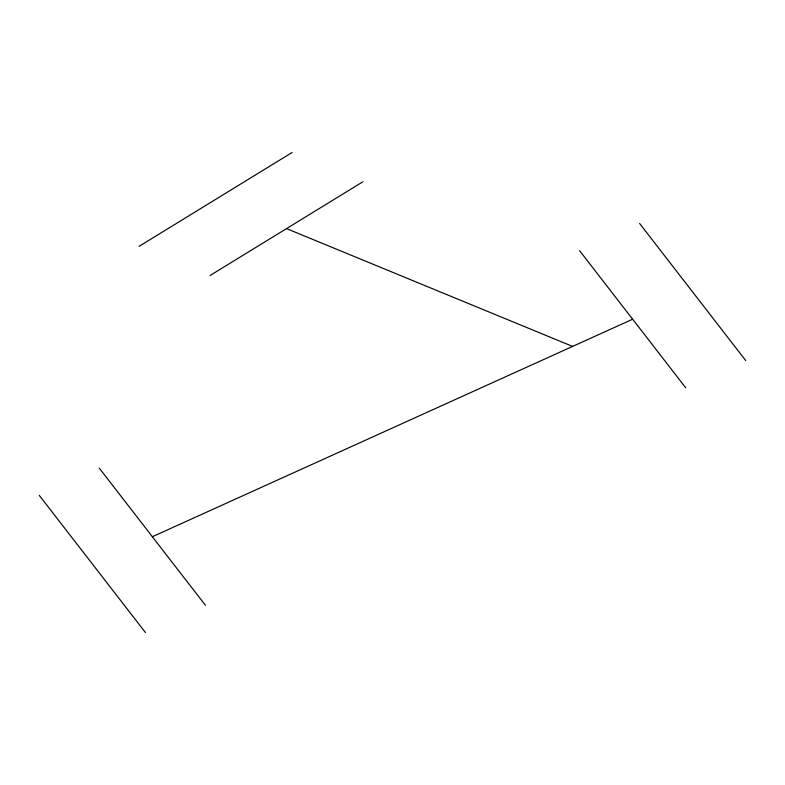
<?xml version="1.0" encoding="UTF-8"?>
<svg xmlns="http://www.w3.org/2000/svg" width="785" height="785" viewBox="0 0 785 785"><rect width="100%" height="100%" fill="white"/><g stroke="black" fill="none" stroke-linecap="round" stroke-linejoin="round"><path stroke-width="1.18" d="M139.131 246.304L292.059 152.516M210.056 275.506L362.984 181.718M152.359 536.724L632.641 319.22M286.525 228.612L572.608 346.411M639.608 223.46L745.75 360.6M579.575 250.65L685.717 387.79M99.283 468.154L205.435 605.294M39.25 495.345L145.392 632.484"/></g></svg>
